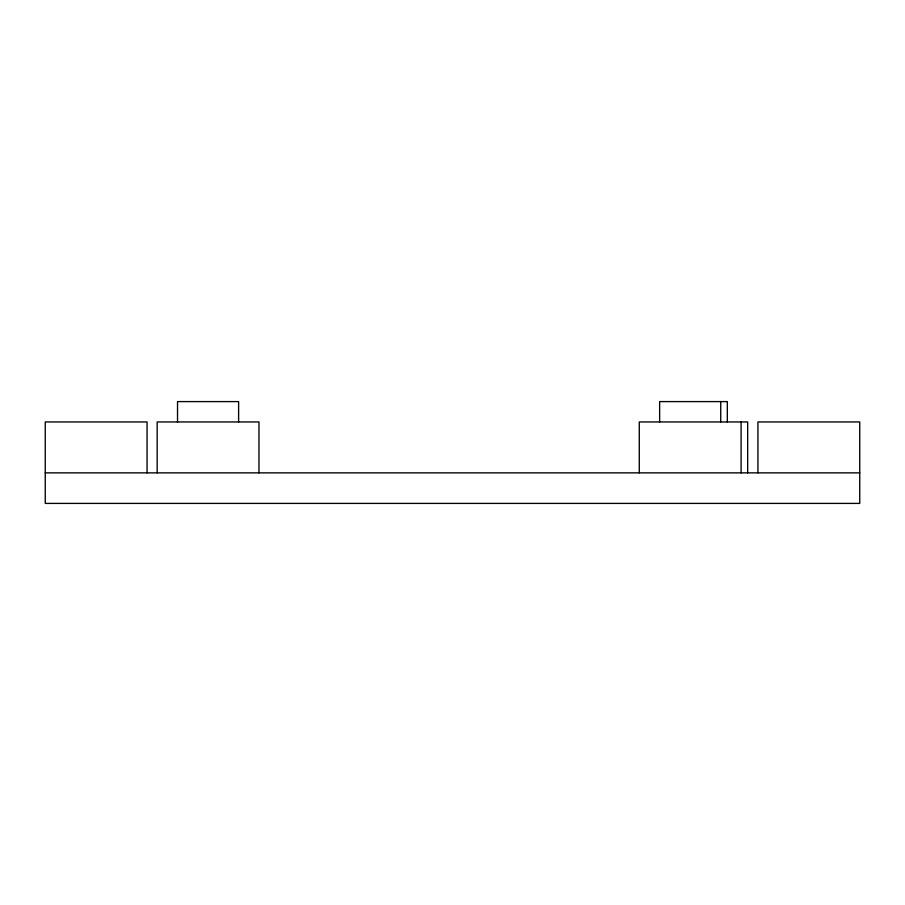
<?xml version="1.0" encoding="UTF-8"?>
<svg xmlns="http://www.w3.org/2000/svg" width="905" height="905" viewBox="0 0 905 905"><rect width="100%" height="100%" fill="white"/><g stroke="black" fill="none" stroke-linecap="round" stroke-linejoin="round"><path stroke-width="1.36" d="M45.25 472.863L859.75 472.863M757.938 472.863L757.938 421.956L859.75 421.956L859.75 503.406L45.25 503.406L45.25 421.956L147.062 421.956L147.062 472.863M747.677 472.863L747.677 421.956L639.281 421.956L639.281 472.863M741.093 421.956L741.093 472.863M727.315 421.956L727.315 401.594L659.643 401.594L659.643 421.956M720.731 401.594L720.731 421.956M258.977 472.863L258.977 421.956L157.165 421.956L157.165 472.863M238.615 421.956L238.615 401.594L177.527 401.594L177.527 421.956"/></g></svg>
